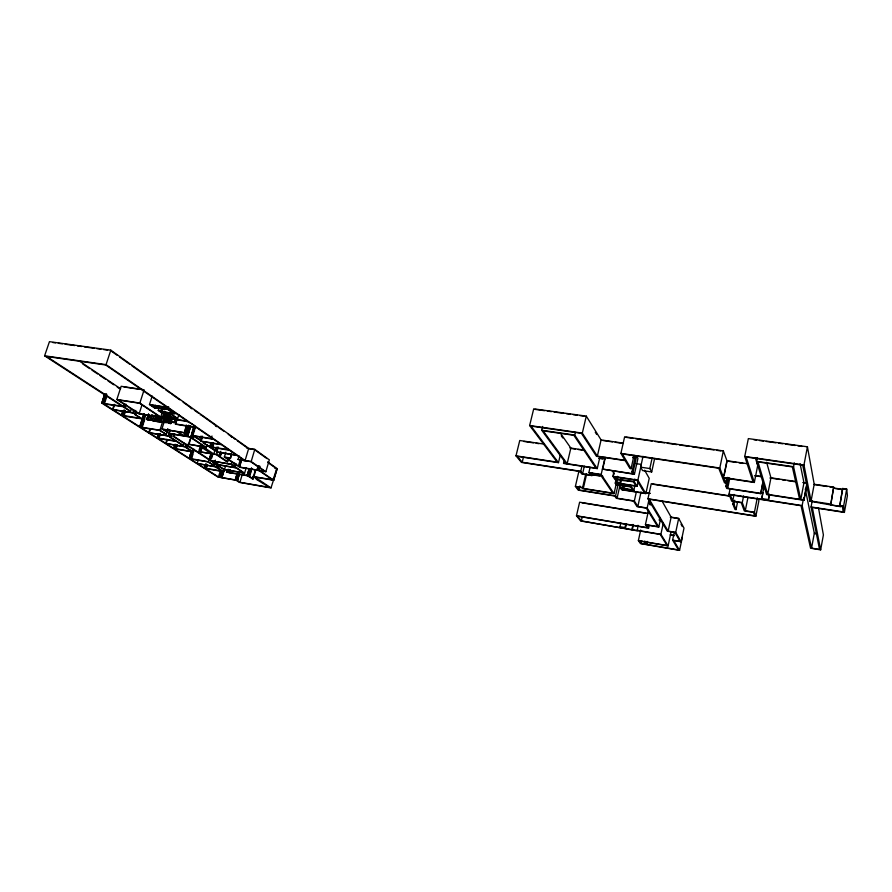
<?xml version="1.0" encoding="UTF-8"?>
<svg xmlns="http://www.w3.org/2000/svg" width="892" height="892" viewBox="0 0 892 892"><rect width="100%" height="100%" fill="white"/><g stroke="black" fill="none" stroke-linecap="round" stroke-linejoin="round"><path stroke-width="1.34" d="M170.885 423.499C165.154 420.667 172.312 426.666 171.677 421.013M544.421 444.16L519.757 440.503L515.989 455.845L557.165 462.145L529.636 425.529L533.717 408.826L586.289 416.118L582.32 433.111L597.35 456.147L625.002 460.294L620.888 453.392L624.634 436.79L723.334 450.906L719.811 468.021L723.512 477.499L753.015 481.936L744.742 456.459L748.343 438.596L807.427 446.792L814.206 484.245L833.674 487.132L830.708 504.883L839.695 506.266L842.661 488.47L846.698 489.061L847.4 495.707L844.378 512.421L812.322 507.459L820.651 549.873L810.549 548.19L801.038 505.708L730.236 494.748L732.711 501.081L742.278 502.575L745.288 510.77L754.454 512.22L755.847 516.267L649.22 499.241L668.153 531.108L675.712 532.379L681.12 541.779L673.739 540.519L679.57 550.342L640.434 543.585L638.371 540.608L640.69 530.015M844.378 512.421L843.631 506.032L846.698 489.061M839.695 506.266L842.661 488.47M820.651 549.873L823.394 534.944L818.566 508.25M830.708 504.883L833.674 487.132M812.255 500.579L811.062 506.957L819.536 549.439L811.553 548.112L814.318 533.215L805.275 489.05M811.062 506.957L843.13 511.919L842.438 506.199L840.888 505.954L840.989 506.79L809.925 501.215L810.404 498.628M830.575 504.036L811.062 501.048L814.206 484.245M811.062 501.048L803.971 464.966L807.427 446.792M811.553 548.112L802.153 505.574L803.592 497.948M757.375 457.551L756.617 461.365L766.629 494.569L803.893 500.289L806.736 484.456M803.893 500.289L806.814 484.813M800.079 463.673L803.971 482.717L800.804 499.475L793.557 466.706L794.304 462.848M727.638 477.398L725.832 486.263L726.701 488.448L760.731 493.666L762.994 482.215M763.017 492.507L761.679 499.308L764.109 484.869M763.552 489.786L764.087 487.065M803.815 499.933L767.7 494.402L770.956 477.811L766.607 462.279M769.428 494.893L768.369 500.345L769.194 494.068M560.321 454.898L558.481 462.669L531.063 426.097L581.417 433.334L596.469 456.336L625.214 460.64L629.886 468.478L631.057 468.657L622.315 453.939L718.74 468.211L724.494 482.84L725.664 483.018L723.646 477.856L754.331 482.472L757.698 465.546L755.312 457.641M754.454 512.22L757.297 497.814M755.847 516.267L758.914 500.702L758.233 498.606M760.731 493.666L763.139 480.587M742.278 502.575L743.605 495.919M745.288 510.77L747.897 497.714M732.711 501.081L734.049 494.436M737.606 501.772L736.034 509.588L734.93 509.41L732.811 504.036L733.347 501.404M736.034 509.588L733.926 504.214L734.729 500.256M760.62 493.321L727.716 488.281L726.991 486.441L728.797 477.577M727.716 488.281L729.768 478.19M730.414 495.985L651.249 483.698L647.949 498.762L754.643 515.799L753.439 512.354L744.296 510.904L741.263 502.709L731.708 501.215L728.976 494.246L730.069 488.861M723.512 477.499L726.947 460.718L723.334 450.906M724.17 475.28L727.08 461.086L736.402 462.446M725.664 483.018L726.701 477.911M681.12 541.779L683.997 528.097L678.678 518.375L671.13 517.137L661.819 500.657M679.57 550.342L682.369 537.04M674.185 532.658L672.601 540.106L678.466 549.94L641.17 543.507L639.452 541.009L668.086 545.937L670.929 532.58M675.712 532.379L678.678 518.375M668.153 531.108L671.13 517.137M672.601 540.106L680.038 541.366L674.898 532.468L667.294 531.197L661.273 521.106L659.311 520.047L659.868 517.449M637.992 525.288L637.301 530.84L581.328 520.861L577.548 516.167L648.596 528.097L646.6 524.987L658.809 527.027L660.18 520.649M668.086 545.937L660.894 534.308L663.302 523.058M641.17 543.507L641.738 540.875M647.726 513.346L579.622 502.196L576.477 515.766L647.436 527.674L645.44 524.574L648.484 510.592M644.526 544.087L644.793 541.009M648.596 528.097L649.142 525.566M647.57 541.879L646.99 544.51L647.269 541.433M643.032 456.314L640.634 467.163L642.574 470.575L651.695 471.957L649.822 468.556L652.208 457.674M618.702 485.281L630.622 486.842L632.595 490.009L620.007 487.3L621.601 489.764L645.875 493.611L649.22 478.346L644.637 470.229M651.695 471.957L654.65 458.455M658.809 527.027L647.157 508.005L648.908 499.999M659.311 520.047L660.794 520.292L651.684 505.028L649.945 504.738L649.075 503.3L649.666 500.59M626.318 524.619L625.504 528.332L624.98 527.585L619.985 526.748L620.81 523.035M617.331 476.317L617.208 479.617L615.859 479.417L614.153 476.774L636.933 480.297L644.582 493.131L622.438 489.619L621.256 487.779L622.716 488.727L633.833 490.488L634.959 485.404M645.875 493.611L637.88 480.141L641.359 464.431L636.107 463.639M620.319 482.895L619.75 485.449L617.922 482.605L619.784 483.642L637.144 486.363L638.282 481.212M647.157 508.005L637.847 506.5L634.346 500.958L636.431 491.514M631.882 529.402L632.974 524.451M632.283 529.993L633.376 525.042M637.847 506.5L641.069 491.849M631.057 468.657L634.045 455.232M631.937 471.924L635.505 455.935L636.654 456.113L637.947 458.399L634.413 474.31L602.379 469.08L633.052 473.775L631.937 471.924L633.097 472.102L634.413 474.31M633.097 472.102L636.654 456.113M637.144 486.363L634.279 481.624L634.859 479.026M624.98 527.585L625.805 523.872M634.346 500.958L617.086 498.182L615.536 495.874L617.966 485.081M614.053 471.076L612.871 476.272L615.012 479.573L633.409 481.792L635.884 485.884L620.631 483.497L620.107 482.661L620.977 478.814M617.086 498.182L620.096 484.769M620.631 483.497L621.501 479.651M622.438 489.619L623.006 487.099M623.04 487.779L623.608 485.237M623.553 488.582L624.121 486.051M615.859 479.417L616.439 476.83M633.833 490.488L631.491 486.686L616.405 484.925L615.246 483.152L616.116 479.316M615.536 495.874L578.986 490.009L576.611 486.842L581.852 487.679L582.532 488.593L614.031 493.622L616.171 484.133M615.246 483.152L617.565 483.52L616.662 482.126L617.788 477.042M614.031 493.622L601.175 474.466L605.088 457.25M602.613 469.437L605.322 457.618M581.328 520.861L582.253 516.836M515.989 455.845L521.463 462.413L579.934 471.467L581.751 474.009L591.931 475.592L592.522 473.028M597.35 456.147L601.085 439.923L586.289 416.118M564.09 460.517L563.744 463.472L597.239 468.612L599.948 456.815M578.986 490.009L579.912 486.017M591.931 475.592L590.169 473.061L600.327 474.633L612.815 493.153L583.301 488.448L582.632 487.534L585.743 474.087M583.301 488.448L586.724 473.674M558.481 462.669L517.315 456.358L522.199 462.246L580.748 471.299L582.565 473.853L590.66 475.113L588.887 472.559L590.08 467.408M645.44 524.574L657.694 526.626L646.321 508.128L637.033 506.623L633.521 501.103L616.294 498.327L614.733 496.008L578.217 490.154L575.385 486.385L578.819 471.623L581.238 471.991M580.748 471.299L581.941 466.159M582.565 473.853L584.338 466.17M597.239 468.612L574.716 435.051L575.329 432.464M566.108 463.517L541.723 430.278L542.648 426.443M522.199 462.246L523.437 457.195M235.678 463.706L234.852 466.616L231.307 464.241L210.4 460.685L212.385 454.162M271.335 479.874L272.93 480.331L273.688 477.744M270.99 487.924L277.167 468.657L273.777 480.297L254.833 477.03L270.99 487.924L239.357 482.382L236.034 480.219L217.982 477.064L101.967 403.24L122.171 406.228L44.6 355.808L49.45 341.658L110.82 350.166L248.712 448.386L254.789 449.378L269.339 459.826L265.849 471.734L239.502 467.241L241.085 460.428M276.754 468.635L272.93 480.331M238.922 455.667L238.231 459.57L250.63 461.655L264.567 471.322L258.635 470.207L259.416 467.564M258.925 470.318L260.096 466.349M259.07 470.385L259.84 467.743M249.091 468.98L247.073 475.514L249.515 469.002M247.608 475.425L249.793 469.058M247.898 475.469L250.106 469.125M251.544 468.255C250.641 477.019 246.805 480.097 250.418 469.225M248.801 475.737L250.708 469.326M249.058 475.849L251.343 468.144M249.414 476.183L251.667 468.345M255.48 471.266L253.228 478.915L252.347 478.759L253.094 476.205M238.956 473.741L236.982 480.353L239.937 482.271L269.518 487.445L256.205 479.249L257.721 479.506L253.406 476.607L255.302 470.173M239.123 466.984L257.007 470.028L258.234 465.97M257.063 469.928L258.379 465.947M257.208 469.906L258.602 465.958M257.431 469.917L258.87 465.992M257.699 469.961L259.171 466.059M258.011 470.017L259.104 467.464M236.982 480.353C238.354 480.465 236.558 475.224 238.688 473.641M237.205 480.387L239.179 473.842M237.406 480.398L239.346 473.942M237.551 480.375L239.446 474.031M265.849 471.734L251.187 461.543L245.099 460.517L248.712 448.386M239.937 482.271L242.524 473.563M210.4 460.685L230.783 464.342L235.756 467.664L216.767 464.42L212.664 462.168L216.265 464.52L236.135 467.921L243.338 472.738L224.528 469.504L218.105 465.724L224.026 469.605L244.598 473.139L246.125 467.977M251.187 461.543L254.789 449.378M247.374 475.391L249.269 468.98M247.073 475.514L229.456 472.47L230.214 469.917M227.304 469.415L226.535 471.968L228.854 472.715L229.768 472.816L230.604 470.162M233.815 465.925L234.607 463.305M234.105 466.003L234.886 463.383M234.406 466.103L235.187 463.483M234.674 466.215L235.455 463.595M234.997 466.605L235.822 463.807L235.087 466.572M225.81 452.222L224.349 457.038L237.317 465.769L238.409 465.958L240.372 459.38M222.108 470.697C221.918 475.559 217.235 476.93 221.941 477.588L235.789 480.007L235.287 479.662L237.149 473.418M235.399 479.807L237.339 473.351M235.566 479.907L237.54 473.362M236.536 477.51L237.651 473.763M239.892 465.936L241.464 460.685M235.287 479.662L235.934 479.651L237.796 473.396M235.934 479.651L238.086 473.462M236.224 479.706L238.387 473.541M219.677 476.885L221.55 470.675L219.766 477.086M219.945 477.187L221.863 470.664M220.514 476.964L222.387 470.753M220.815 477.042L222.688 470.831M221.116 477.142L222.989 470.92M221.394 477.242L223.636 469.783M221.629 477.343L223.87 469.883M221.918 477.532L224.36 469.092M221.941 477.588L224.182 470.129M224.528 469.504L225.676 465.657M192.683 432.308L188.491 444.205L200.087 446.334L210.88 453.515L200.254 451.932L216.232 454.608L226.724 461.621L227.627 461.777L228.419 459.135M231.552 454.641L230.459 458.265L231.519 453.169M226.535 471.968L227.482 472.124L228.24 469.515M227.482 472.124L228.464 469.46M227.549 472.024L228.675 469.482M227.906 472.024L228.932 469.515M228.174 472.069L229.233 469.582M228.464 472.136L229.545 469.671M231.307 464.241L232.098 461.61M229.355 472.425L229.846 469.772M221.327 452.924L220.224 456.659L216.756 454.496L217.481 452.077M214.582 462.758L215.373 460.16M217.057 464.308L216.277 466.884L197.21 463.427L190.275 459.012L207.736 461.833L214.069 465.434L214.849 462.859M218.941 455.957L220.034 452.356M215.897 466.627L216.678 464.063M219.053 455.99L220.146 452.378M216.767 464.42L217.548 461.833M219.376 456.091L220.837 451.274M219.677 456.202L220.77 452.59M219.934 456.325L221.026 452.712M227.627 461.777L220.023 456.682L221.216 452.824M216.277 466.884L197.6 463.673L204.391 467.999L222.175 471.21L217.046 467.887L218.217 464.041M220.146 477.276L218.462 476.975L205.372 468.635L223.602 471.634L218.105 468.066L218.875 465.501M218.462 476.975L220.335 470.775M202.161 436.088L201.057 441.35L221.417 444.695L228.575 449.635L209.843 446.702L210.969 443.012M210.099 446.747L211.281 442.923M216.923 447.059L215.808 450.728L210.267 446.981L211.426 442.9M210.523 446.613L211.649 442.911M204.391 467.999L205.584 464.208M210.813 446.647L211.939 442.956M204.636 468.01L205.784 464.219M211.125 446.714L212.251 443.023M204.892 468.055L206.052 464.264M211.46 446.814L212.586 443.112M205.182 468.122L206.342 464.319M211.794 446.914L212.92 443.224M205.495 468.2L206.654 464.409M212.207 447.093L213.221 443.335M205.796 468.3L206.565 465.769M207.223 464.609L206.175 468.456L207.323 464.654M213.01 446.145L213.757 443.681M214.069 465.434L208.416 461.755L210.78 453.972M173.94 433.869L173.171 436.333L208.516 459.458L209.419 459.614L211.404 453.069M211.582 458.332L212.775 454.429M216.756 454.496L213.812 454.006L214.849 450.583L207.178 445.42M237.841 459.302L243.862 460.149L237.016 455.444L217.035 452.11L218.105 446.97M201.436 440.113L202.205 437.626M202.016 446.546C200.945 456.726 196.619 453.883 200.667 445.911M198.994 452.657L201.035 446.022M199.306 452.768L201.347 446.134M199.574 452.88L201.603 446.245M199.919 453.103L201.815 446.357M197.21 463.427L198.381 459.592M206.743 445.933L206.041 448.252L204.168 447.015L206.03 447.316L206.777 444.874M211.995 436.021L211.226 438.563L192.338 435.486L195.058 426.688M206.03 447.316L192.928 438.541L193.698 436.054M177.107 445.153L175.891 449.178L174.665 449.044L189.238 458.343L191.847 450.616M189.461 458.354L192.103 450.65M189.717 458.388L192.404 450.705M190.007 458.443L192.315 452.088M208.416 461.755L190.643 458.633L193.419 449.601M191.066 458.8L193.709 449.713M175.891 449.111L193.508 452.054L194.322 449.412M191.869 457.774L193.062 453.905M192.338 435.486L199.741 439.89L200.89 436.143M185.525 434.371L188.134 435.106L185.525 434.371L188.323 425.451M185.614 434.471L188.491 425.439M186.004 434.237L188.736 425.451M186.038 434.705L187.599 429.688M186.305 434.281L189.026 425.495M186.25 444.45L185.514 446.859L165.745 443.357L158.163 438.529L176.226 441.35L181.99 445.097L183.083 445.275L183.83 442.867M186.629 434.359L189.36 425.573M186.974 434.46L189.706 425.662M187.309 434.571L190.041 425.785M187.733 433.858L188.903 430.1M187.61 434.694L190.33 425.908M187.643 435.162L190.364 426.387M187.877 435.173L190.576 426.03M188.045 435.162L190.754 426.153M185.09 446.58L185.837 444.171M185.514 446.859L166.168 443.636L173.583 448.364L192.014 451.608L186.406 447.974L187.521 444.372M193.965 427.179L190.866 437.169L193.531 426.878M193.508 452.054L187.498 448.152L188.245 445.755M188.914 444.484L191.178 437.18M188.491 444.205L204.681 446.892L191.981 438.385L195.058 428.428M198.671 452.556L174.096 436.489L174.877 434.025M173.583 448.364L174.899 444.406M173.895 448.375L175.133 444.428M174.174 448.42L175.412 444.472M174.486 448.498L175.724 444.539M174.81 448.587L176.047 444.64M175.122 448.698L176.36 444.74M175.456 448.832L176.638 444.863M176.304 447.862L177.118 445.242M186.372 426.554L184.421 432.854L186.328 424.993M190.442 436.879L183.785 435.798L186.885 425.818M169.045 422.708L169.859 420.143M169.391 422.797L170.205 420.221M168.131 429.587L167.35 432.074L167.729 428.996M166.904 431.75L167.852 429.097M169.748 422.897L170.952 419.05M169.725 433.635L168.956 436.088L148.83 432.575L140.891 427.513L159.255 430.323L166.414 434.437L167.964 429.509M170.082 423.02L170.896 420.455M170.383 423.154L171.197 420.578M170.628 423.276L171.442 420.712M170.773 423.622L171.61 420.834M190.866 437.169L168.978 433.59L169.703 429.587M165.745 443.357L166.994 439.377M168.521 435.798L170.06 430.881M166.592 442.309L167.428 439.644M167.06 415.315L166.235 417.913L172.97 422.451L174.141 422.641L175.356 418.772M150.436 429.197L149.276 432.854L157.037 437.805L175.802 441.072L169.937 437.258L171.086 433.59M183.083 445.275L171.041 437.448L172.189 433.768M211.214 438.552L212.564 438.596L196.898 427.814L175.613 424.224L176.36 420.065M175.613 424.224L177.218 419.084M177.675 418.459L172.011 414.59L163.515 413.252L164.529 413.933L163.805 413.821L159.534 410.933L174.91 413.988L167.897 409.172L154.673 407.12L155.743 407.845L154.729 407.689L150.77 405.001L167.562 407.611L187.03 421.013L170.963 418.66L167.317 416.196L177.675 418.459L178.913 414.535M159.478 416.575L157.862 421.671L159.835 422.15L161.051 418.315M164.217 413.743L162.98 417.646L163.749 413.431M161.196 416.876L159.59 421.972L161.218 422.217L164.641 411.201M157.103 437.805L158.241 434.17M157.326 437.816L158.475 434.192M157.605 437.861L158.754 434.226M166.414 434.437L159.936 430.212L162.288 422.752M165.555 413.431L162.734 422.384L167.651 422.518L168.465 419.954M157.917 437.927L159.066 434.304M158.252 438.028L159.4 434.393M158.575 438.128L159.724 434.504M167.897 409.172L168.666 406.741M158.865 438.251L160.393 433.412L158.943 438.284M167.35 432.074L161.92 428.974L163.894 422.73M164.117 422.473L166.871 413.13M165.366 422.507L167.384 416.107M166.47 422.462L168.075 417.333M159.099 407.845L158.263 410.487L163.492 414.022L171.677 414.78L176.415 418.013L169.558 416.932L168.354 416.118L169.179 413.498M167.395 422.351L168.61 418.504M169.558 416.932L170.383 414.323M168.276 422.875L169.112 420.087M168.488 422.641L169.29 420.076M168.744 422.663L169.547 420.087M151.93 414.78L150.302 419.876L152.253 420.411L153.881 415.315M148.83 432.575L149.99 428.907M148.596 419.474L152.51 420.578L154.138 415.482M152.253 420.411L154.171 420.89L155.799 415.795M152.51 420.578L154.428 421.057L156.055 415.962M154.171 420.89L156.044 421.314L157.672 416.207M157.917 416.386L156.301 421.481L154.428 421.057M152.186 396.048L149.477 404.544L154.416 407.889L167.573 409.372L173.639 413.542L162.11 411.736L160.861 410.889L161.697 408.246M159.724 416.742L158.118 421.849L156.044 421.314M162.11 411.736L163.359 407.778M162.511 417.322L160.75 417.043L161.987 413.152M139.698 426.755L143.645 414.401L145.597 414.892L141.661 427.246L139.698 426.755L122.773 415.962L142.608 418.95L134.547 414.267L135.785 410.432M139.866 426.744L143.813 414.401M140.122 426.777L144.236 413.866M140.434 426.833L144.381 414.479M140.758 426.922L144.716 414.568M141.103 427.023L145.05 414.668M141.427 427.145L145.374 414.791M142.151 427.591L144.872 418.894M146.823 419.251L149.399 420.177L146.767 419.307L148.395 414.211M146.801 419.396L148.596 414.122M146.935 419.508L148.551 414.412M147.135 419.63L148.351 415.817M147.414 419.753L148.696 415.438M147.804 419.329L149.02 415.505M148.15 419.43L149.555 415.482M148.496 419.541L149.823 415.65M150.558 420.054L152.186 414.958M154.729 407.689L155.498 405.269M135.696 414.445L136.521 411.892M160.75 417.043L139.854 403.061L144.136 389.748M139.185 413.632L118.346 399.984L139.553 403.273L159.969 416.921L139.185 413.632L142.084 404.622M124.044 416.007L125.237 412.193M134.224 410.387L133.399 412.951L112.504 409.406L103.806 403.864L122.795 406.629L129.451 410.956L130.6 411.134L131.436 408.558M132.919 412.639L133.744 410.075M130.6 411.134L123.955 406.808L125.627 407.075L125.003 406.674L123.341 406.406L124.178 403.808M114.655 404.622L112.994 409.729L121.535 415.17L122.761 411.379M121.535 415.17L122.862 411.368M121.635 415.159L123.107 411.39M121.881 415.17L123.821 410.175M125.003 406.674L125.85 404.065M122.182 415.226L124.155 410.253M134.547 414.267L141.003 418.459L122.873 415.404L124.501 410.365M123.207 415.527L124.847 410.476M123.531 415.672L125.148 410.61M112.504 409.406L114.165 404.31M162.98 417.646L138.706 413.799L116.852 399.493L121.156 386.292L142.776 389.548M101.777 403.117L104.743 393.851M101.956 402.861L104.921 393.829M102.201 402.883L104.921 394.219M102.636 402.08L104.754 395.635M102.513 402.939L105.055 395.201M102.859 403.017L105.412 395.279M103.227 403.128L106.193 394.097M103.572 403.251L106.538 394.231M103.762 403.34L106.728 394.309M104.42 403.831L106.527 397.297M245.099 460.517L106.048 364.65L110.82 350.166M245.021 460.807L242.947 460.361M167.038 431.728L163.314 429.431L184.421 432.854M229.846 472.771L247.441 475.748M199.953 453.236L209.419 459.614M248.5 448.721L254.242 449.501L266.998 458.644M276.676 468.69L275.137 468.412M167.651 422.518L161.218 422.217M217.514 426.699L216.221 426.476M200.901 414.88L200.165 414.802M192.271 408.748L191.412 408.647M229.601 450.36L210.267 446.981M215.351 425.74L216.433 425.93L202.005 415.661M246.515 447.829L247.474 448.018L240.684 443.19M231.429 437.047L232.321 437.236L228.252 434.337M535.133 409.395L544.644 410.71M547.365 411.089L551.434 411.658M554.155 412.037L563.655 413.353M566.375 413.732L570.445 414.301M573.166 414.668L577.236 415.237M579.956 415.616L584.026 416.185M753.874 439.756L756.628 440.135M759.382 440.525L763.507 441.094M766.261 441.473L775.895 442.811M778.649 443.201L782.786 443.77M785.54 444.149L795.173 445.487M797.927 445.877L802.064 446.446M52.818 342.528L55.56 342.907M58.314 343.286L62.429 343.855M65.172 344.234L74.772 345.572M77.515 345.951L81.64 346.52M84.383 346.91L93.983 348.237M96.726 348.616L100.852 349.196M103.595 349.575L107.709 350.143M626.05 437.336L632.93 438.329M635.673 438.719L652.175 441.083M654.918 441.473L664.54 442.856M667.294 443.246L676.917 444.617M679.659 445.019L689.282 446.39M692.036 446.792L701.658 448.163M704.401 448.553L714.024 449.936M716.778 450.326L720.892 450.917M44.6 355.808L106.048 364.65M529.636 425.529L582.32 433.111M744.742 456.459L803.971 464.966M541.723 430.278L574.716 435.051M756.617 461.365L793.557 466.706M601.085 439.923L623.43 443.157M159.835 422.15L161.463 422.384M602.936 440.525L612.503 441.908M615.235 442.298L623.43 443.491M726.947 460.718L748.355 463.84M739.067 462.837L743.058 463.416M620.888 453.392L719.811 468.021M569.787 447.929L584.505 450.114M632.595 457.262L635.26 457.663M755.68 475.548L761.155 476.361M770.956 477.811L796.143 481.557M802.778 482.539L806.981 483.163M523.816 441.428L533.405 442.856M536.148 443.257L538.88 443.67M571.426 448.509L575.44 449.1M578.116 449.501L582.13 450.092M632.662 457.607L635.305 457.997M754.487 475.715L761.277 476.729M769.874 478L779.519 479.439M782.273 479.84L785.016 480.253M787.77 480.665L796.032 481.892M814.363 484.612L827.285 486.53M829.861 486.921L832.448 487.3M843.955 489.017L845.516 489.24M833.797 488.013L842.762 489.351M835.124 488.548L842.784 489.686M599.268 458.109L604.72 458.923M123.966 386.983L139.854 389.369M598.811 458.343L602.613 458.923M640.634 467.163L649.822 468.556M725.832 486.263L726.991 486.441M563.476 463.115L595.923 468.088L573.835 435.285L543.128 430.836L567.167 463.684L570.847 448.085L560.577 433.4M839.584 505.418L843.631 506.032M761.422 498.494L768.123 499.531M116.852 399.493L139.854 403.061M149.477 404.544L167.072 407.276L105.68 364.984L46.596 356.477L123.341 406.406M588.887 472.559L601.175 474.466M612.871 476.272L637.88 480.141M728.976 494.246L802.153 505.574M592.076 474.511L602.78 476.172M591.407 474.689L599.614 475.96M652.509 484.178L730.269 496.253M616.74 478.904L634.279 481.624M158.263 410.487L160.861 410.889M616.662 482.126L620.107 482.661M732.811 504.036L733.926 504.214M168.354 416.118L166.046 415.75L170.171 418.538L166.235 417.913M645.061 492.484L650.368 493.321M646.878 493.042L649.532 493.454M112.994 409.729L133.399 412.951M575.385 486.385L582.632 487.534M175.155 423.912L194.411 426.989C198.894 427.714 188.959 421.894 186.138 421.303L167.886 418.415L174.141 422.641M649.075 503.3L650.814 503.579L647.949 498.762M814.318 533.215L816.972 533.65M814.574 533.516L817.094 533.929M161.92 428.974L183.975 432.553M141.661 427.246L159.936 430.212M168.532 433.3L183.027 435.664L176.962 431.639M191.981 438.385L192.928 438.541M670.271 517.237L677.864 518.475M582.052 502.82L646.154 513.324M173.171 436.333L174.096 436.489M200.633 441.072L220.993 444.406L213.656 439.355L193.921 435.965L199.741 439.89M149.276 432.854L168.956 436.088M169.937 437.258L171.041 437.448M206.041 448.252L202.807 447.773M215.808 450.728L203.064 442.711L209.843 446.702M216.622 451.843L236.625 455.176L229.623 450.348M186.406 447.974L187.498 448.152M224.349 457.038L230.069 457.997M230.459 458.265L225.854 457.496L238.409 465.958M670.349 534.787L674.441 535.479M670.249 534.988L674.285 535.668M636.899 530.261L660.894 534.308M217.046 467.887L218.105 468.066M638.371 540.608L667.104 545.547L660.214 534.442L580.692 520.995L576.477 515.766M644.225 543.652L646.7 544.075M253.406 476.607L272.25 479.706L259.249 470.753L257.387 470.285M190.442 407.755L191.1 407.912L183.15 402.259M275.059 467.921L275.639 468.055L268.124 462.703M247.441 475.759L252.347 478.759M177.72 431.761L183.785 435.798M205.026 448.141L213.812 454.006M234.852 466.616L244.598 473.139M249.191 476.205L253.228 478.915M79.12 360.903L120.632 388.767M82.755 363.981L89.646 368.608M91.943 370.147L97.685 373.993M99.982 375.532L105.724 379.379M108.021 380.917L113.763 384.775M117.209 387.083L119.506 388.622M259.873 470.708L273.777 480.297M267.611 461.855L277.167 468.657M110.452 350.523L117.22 355.339M119.472 356.945L129.619 364.159M131.871 365.765L152.153 380.204M154.416 381.798L163.426 388.221M165.689 389.826L170.194 393.026M171.799 394.175L179.749 399.828M194.411 410.264L198.693 413.308M218.551 427.435L223.758 431.137M233.358 437.972L235.343 439.377M237.317 440.793L240.294 442.911M619.985 526.748L620.509 527.484M561.258 435.764L562.807 437.972M612.168 470.575L614.41 474.065M595.265 432.207L596.67 434.471M681.02 524.24L682.291 526.536M754.331 482.472L746.147 457.027L802.733 465.178L809.925 501.215M767.7 494.402L757.999 461.933L792.352 466.906L799.6 499.286M191.624 450.605L189.238 458.343L191.646 450.605"/></g></svg>
